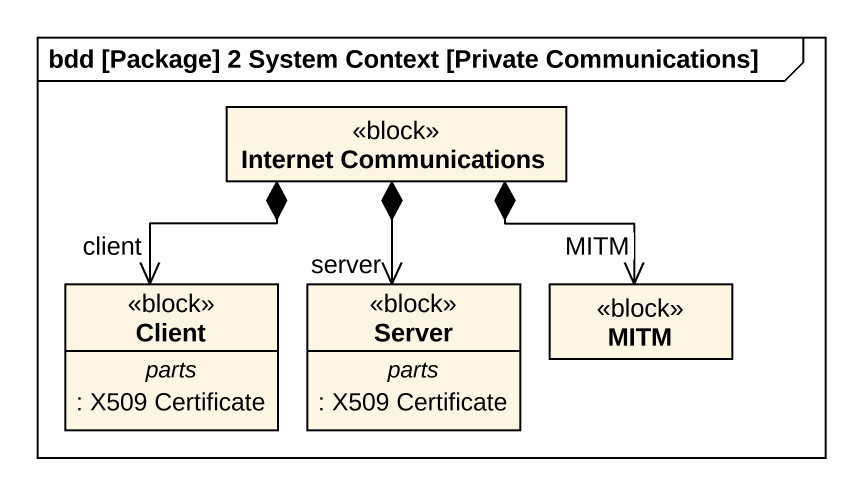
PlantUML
@startuml
mainframe bdd [Package] 2 System Context [Private Communications]
hide circle
hide empty members
class "Internet Communications" as Internet_Communications <<block>>
class Client <<block>> {
  -- parts --
  : X509 Certificate
}
class Server <<block>> {
  -- parts --
  : X509 Certificate
}
class MITM <<block>>
Internet_Communications *--> "client" Client
Internet_Communications *--> "server" Server
Internet_Communications *--> "MITM" MITM
@enduml
